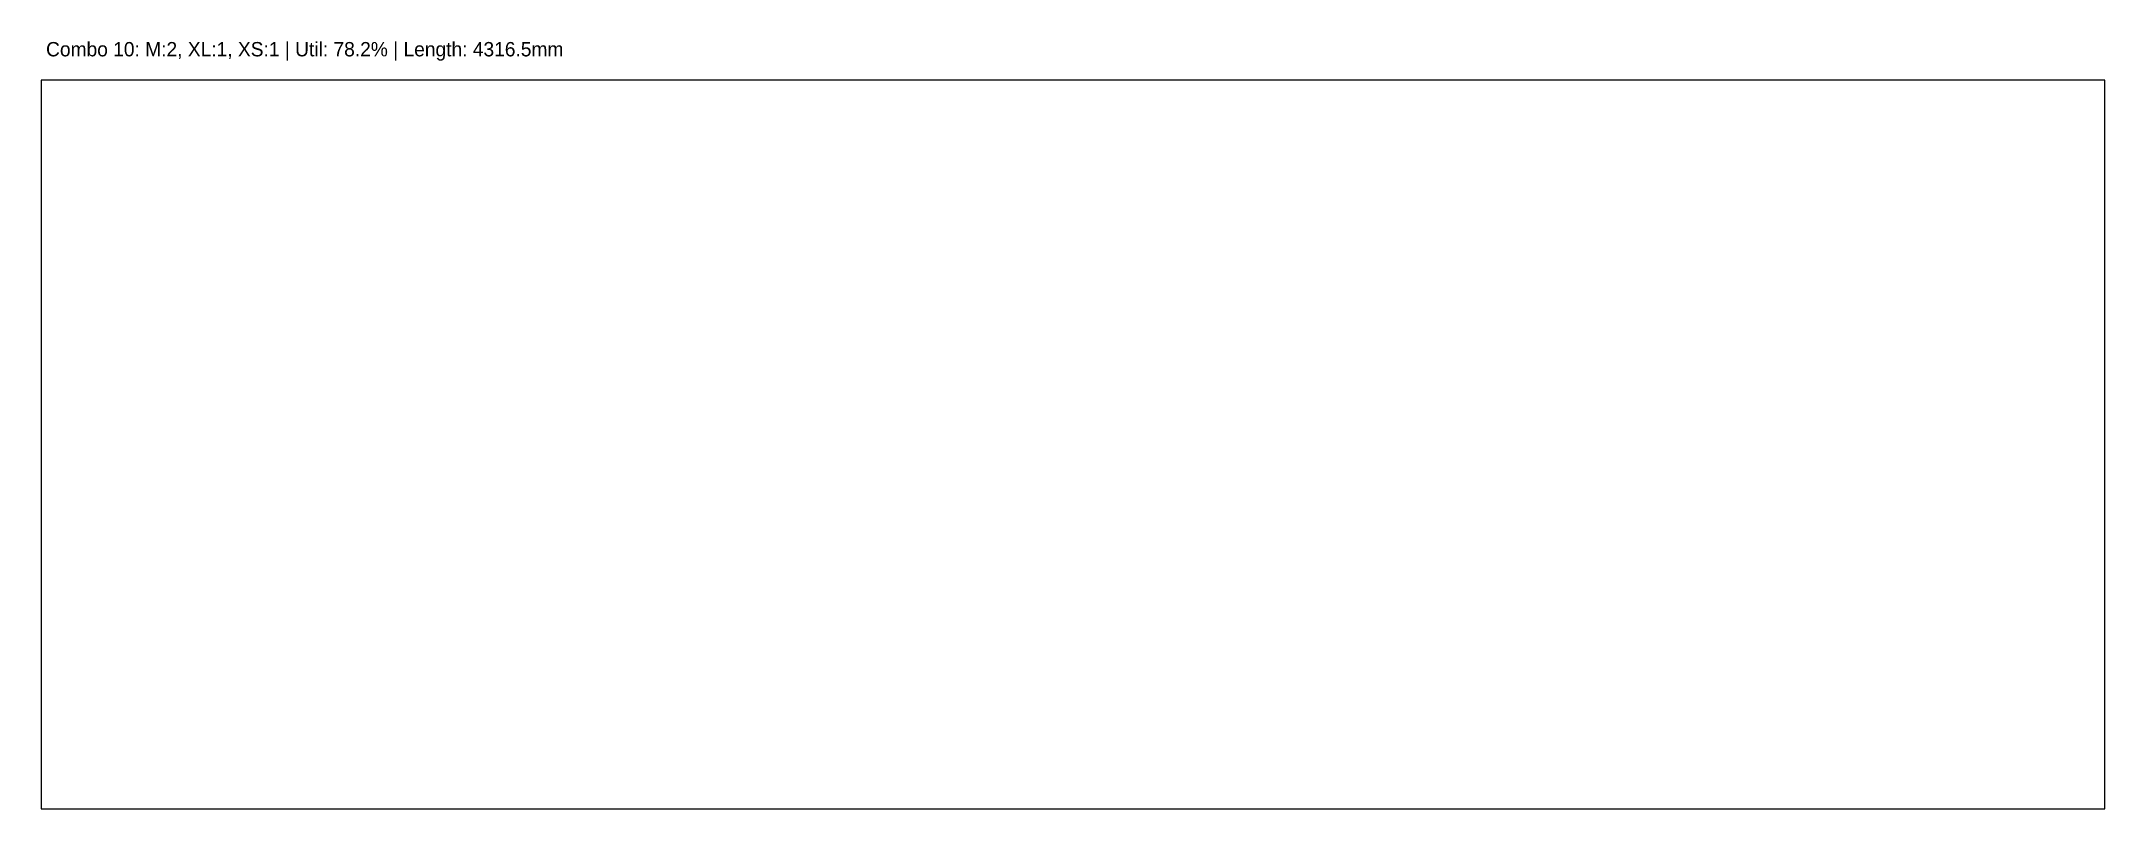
# Model space of a CAD drawing. Header units: metres. Extents: x 0 to 4316, y 0 to 1606.
import ezdxf

# ---------------------------------------------------------------- set-up
doc = ezdxf.new("R2010")
doc.units = ezdxf.units.M
doc.layers.add('CONTAINER', color=7, linetype='Continuous')
doc.layers.add('INFO', color=7, linetype='Continuous')

msp = doc.modelspace()

# ---------------------------------------------------------------- linework, layer by layer
at = {"layer": 'CONTAINER'}
msp.add_lwpolyline([(0, 0), (4316.5, 0), (4316.5, 1524), (0, 1524), (0, 0)], dxfattribs=at)

# ---------------------------------------------------------------- texts
at = {"layer": 'INFO'}
msp.add_text('Combo 10: M:2, XL:1, XS:1 | Util: 78.2% | Length: 4316.5mm', height=30, dxfattribs=at).set_placement((10, 1574))

doc.saveas('drawing.dxf')
